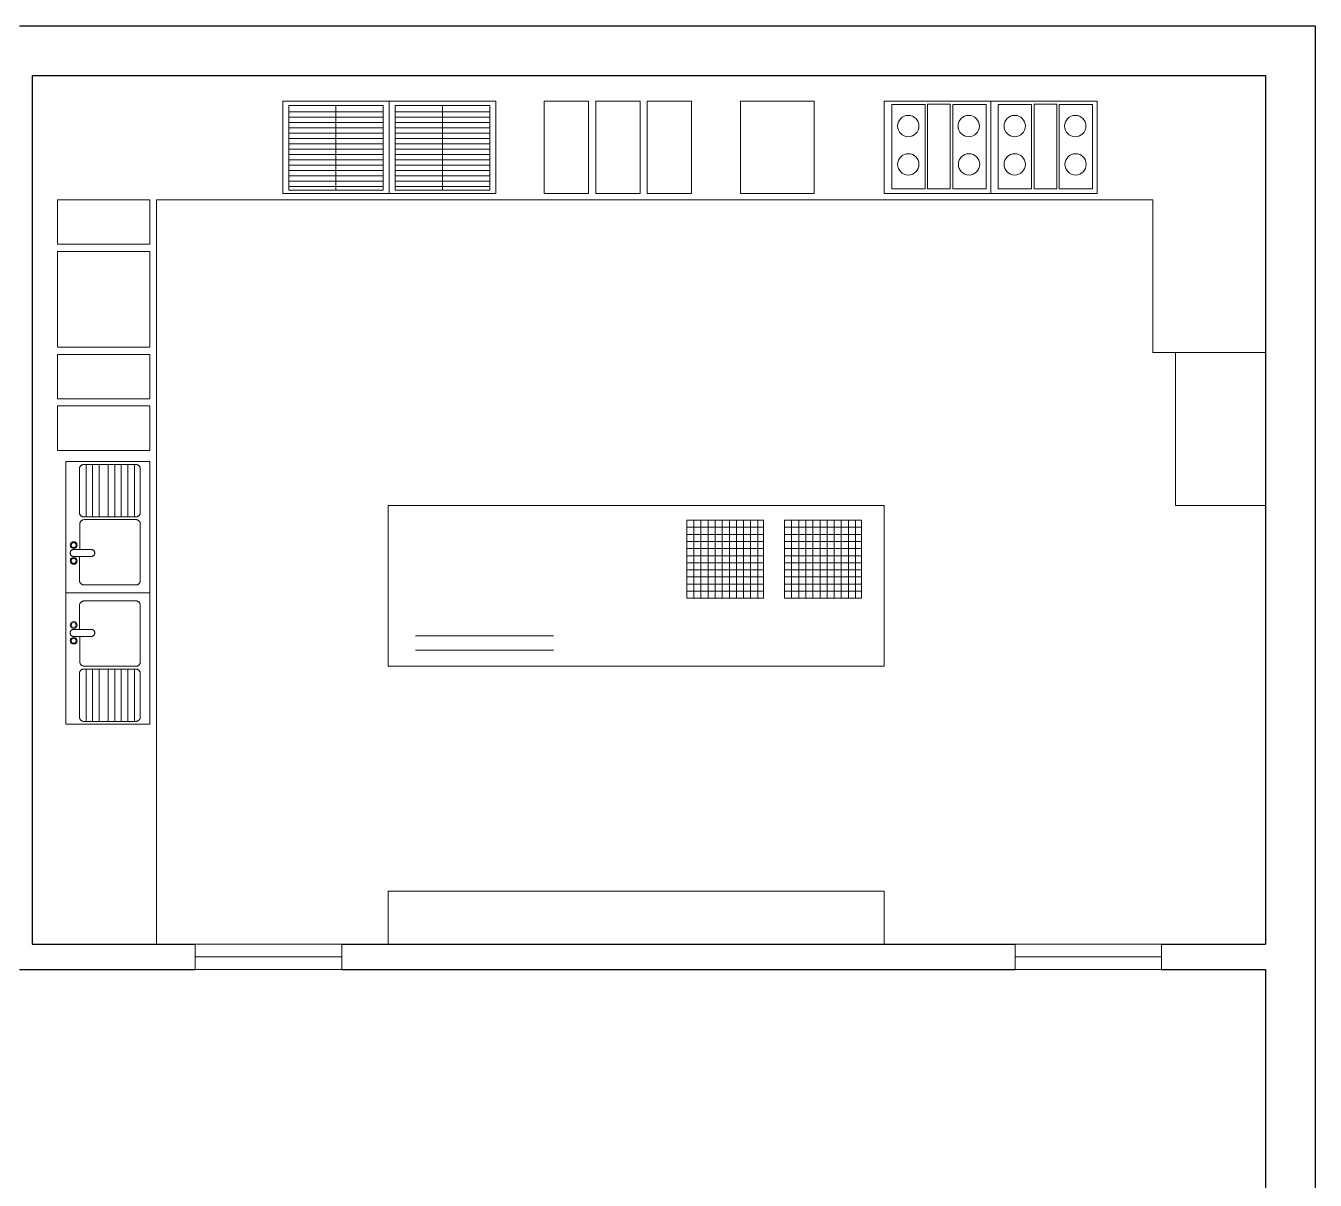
# Model space of a CAD drawing. Header units: millimetres. Extents: x 0 to 11.7, y 0 to 17.
# Drawn here: x 4.43 to 11.69, y 10.52 to 17.01 of the extents above; entities that cross this region are included whole.
import ezdxf

# ---------------------------------------------------------------- set-up
doc = ezdxf.new("R2010")
doc.units = ezdxf.units.MM
doc.layers.add('_cerramiento', color=251, linetype='Continuous', lineweight=25)
doc.layers.add('_puertas', color=44, linetype='Continuous', lineweight=5)
doc.layers.add('_mobiliario', color=7, linetype='Continuous', lineweight=5, true_color=0x9e9e9e)

msp = doc.modelspace()

# ---------------------------------------------------------------- linework, layer by layer
at = {"layer": '_cerramiento'}
for p, q in [((4.3904, 17.014), (11.6892, 17.014)), ((11.6892, 17.014), (11.6892, 11.773)), ((4.4619, 16.734), (11.4092, 16.734)), ((4.4619, 16.734), (4.4619, 11.8445)), ((11.4092, 16.734), (11.4092, 11.8445)), ((4.4619, 11.8445), (5.3811, 11.8445)), ((6.2061, 11.8445), (9.9987, 11.8445)), ((10.8237, 11.8445), (11.4092, 11.8445)), ((11.6892, 11.773), (11.6892, 0)), ((4.3904, 11.7015), (5.3811, 11.7015)), ((6.2061, 11.7015), (9.9987, 11.7015)), ((10.8237, 11.7015), (11.4092, 11.7015)), ((11.4092, 11.7015), (11.4092, 0.28))]:
    msp.add_line(p, q, dxfattribs=at)
at = {"layer": '_mobiliario'}
for p, q in [((6.1733, 16.5644), (6.1733, 16.0893)), ((6.7733, 16.5644), (6.7733, 16.0893)), ((7.3462, 16.0705), (7.3462, 16.5905)), ((7.3462, 16.5905), (7.5962, 16.5905)), ((7.5962, 16.5905), (7.5962, 16.0705)), ((7.6362, 16.0705), (7.6362, 16.5905)), ((7.6362, 16.5905), (7.8862, 16.5905)), ((7.8862, 16.5905), (7.8862, 16.0705)), ((7.9262, 16.0705), (7.9262, 16.5905)), ((7.9262, 16.5905), (8.1762, 16.5905)), ((8.1762, 16.5905), (8.1762, 16.0705)), ((8.4513, 16.0705), (8.4513, 16.5905)), ((8.4513, 16.5905), (8.8664, 16.5905)), ((8.8664, 16.5905), (8.8664, 16.0705)), ((5.9073, 16.5294), (6.4393, 16.5294)), ((5.9073, 16.4994), (6.4393, 16.4994)), ((6.5073, 16.5294), (7.0393, 16.5294)), ((6.5073, 16.4994), (7.0393, 16.4994)), ((5.9073, 16.4694), (6.4393, 16.4694)), ((5.9073, 16.4394), (6.4393, 16.4394)), ((6.5073, 16.4694), (7.0393, 16.4694)), ((6.5073, 16.4394), (7.0393, 16.4394)), ((5.9073, 16.4094), (6.4393, 16.4094)), ((5.9073, 16.3794), (6.4393, 16.3794)), ((5.9073, 16.3494), (6.4393, 16.3494)), ((6.5073, 16.4094), (7.0393, 16.4094)), ((6.5073, 16.3794), (7.0393, 16.3794)), ((6.5073, 16.3494), (7.0393, 16.3494)), ((5.9073, 16.3194), (6.4393, 16.3194)), ((5.9073, 16.3194), (6.4393, 16.3194)), ((5.9073, 16.2894), (6.4393, 16.2894)), ((5.9073, 16.2894), (6.4393, 16.2894)), ((6.5073, 16.3194), (7.0393, 16.3194)), ((6.5073, 16.3194), (7.0393, 16.3194)), ((6.5073, 16.2894), (7.0393, 16.2894)), ((6.5073, 16.2894), (7.0393, 16.2894)), ((5.9073, 16.2594), (6.4393, 16.2594)), ((5.9073, 16.2294), (6.4393, 16.2294)), ((5.9073, 16.2294), (6.4393, 16.2294)), ((5.9073, 16.1994), (6.4393, 16.1994)), ((6.5073, 16.2594), (7.0393, 16.2594)), ((6.5073, 16.2294), (7.0393, 16.2294)), ((6.5073, 16.2294), (7.0393, 16.2294)), ((6.5073, 16.1994), (7.0393, 16.1994)), ((5.9073, 16.1694), (6.4393, 16.1694)), ((5.9073, 16.1394), (6.4393, 16.1394)), ((6.5073, 16.1694), (7.0393, 16.1694)), ((6.5073, 16.1394), (7.0393, 16.1394)), ((5.9073, 16.1094), (6.4393, 16.1094)), ((6.5073, 16.1094), (7.0393, 16.1094)), ((7.5962, 16.0705), (7.3462, 16.0705)), ((7.8862, 16.0705), (7.6362, 16.0705)), ((8.1762, 16.0705), (7.9262, 16.0705)), ((8.7013, 16.0705), (8.4513, 16.0705)), ((4.6054, 16.034), (5.1254, 16.034)), ((4.6054, 15.784), (4.6054, 16.034)), ((5.1254, 16.034), (5.1254, 15.784)), ((5.1254, 15.784), (4.6054, 15.784)), ((4.6054, 15.744), (5.1254, 15.744)), ((4.6054, 15.454), (4.6054, 15.744)), ((5.1254, 15.744), (5.1254, 15.494)), ((4.6054, 15.204), (4.6054, 15.454)), ((5.1254, 15.454), (5.1254, 15.204)), ((5.1254, 15.204), (4.6054, 15.204)), ((4.6054, 15.164), (5.1254, 15.164)), ((4.6054, 14.914), (4.6054, 15.164)), ((5.1254, 15.164), (5.1254, 14.914)), ((11.4092, 15.175), (10.7748, 15.1757)), ((10.9025, 14.313), (10.9025, 15.1757)), ((5.1254, 14.914), (4.6054, 14.914)), ((4.6054, 14.874), (5.1254, 14.874)), ((4.6054, 14.624), (4.6054, 14.874)), ((5.1254, 14.874), (5.1254, 14.624)), ((5.1254, 14.624), (4.6054, 14.624)), ((4.7657, 14.5442), (4.7657, 14.2496)), ((4.8027, 14.5442), (4.8027, 14.2496)), ((4.8397, 14.5442), (4.8397, 14.2496)), ((4.8398, 14.5442), (4.8398, 14.2496)), ((4.8901, 14.5442), (4.8901, 14.2496)), ((4.8902, 14.5442), (4.8902, 14.2496)), ((4.9272, 14.5442), (4.9272, 14.2496)), ((4.9643, 14.5442), (4.9643, 14.2496)), ((5.0013, 14.5442), (5.0013, 14.2496)), ((5.0384, 14.5442), (5.0384, 14.2496)), ((8.1492, 14.191), (8.582, 14.191)), ((8.1892, 13.791), (8.1892, 14.231)), ((8.2292, 13.791), (8.2292, 14.231)), ((8.2692, 13.791), (8.2692, 14.231)), ((8.3092, 13.791), (8.3092, 14.231)), ((8.3492, 13.791), (8.3492, 14.231)), ((8.3892, 13.791), (8.3892, 14.231)), ((8.4292, 13.791), (8.4292, 14.231)), ((8.4692, 13.791), (8.4692, 14.231)), ((8.5092, 13.791), (8.5092, 14.231)), ((8.5492, 13.791), (8.5492, 14.231)), ((8.582, 14.231), (8.582, 13.791)), ((8.6998, 14.191), (9.1326, 14.191)), ((8.7398, 13.791), (8.7398, 14.231)), ((8.7798, 13.791), (8.7798, 14.231)), ((8.8198, 13.791), (8.8198, 14.231)), ((8.8598, 13.791), (8.8598, 14.231)), ((8.8998, 13.791), (8.8998, 14.231)), ((8.9398, 13.791), (8.9398, 14.231)), ((8.9798, 13.791), (8.9798, 14.231)), ((9.0198, 13.791), (9.0198, 14.231)), ((9.0598, 13.791), (9.0598, 14.231)), ((9.0998, 13.791), (9.0998, 14.231)), ((9.1326, 14.231), (9.1326, 13.791)), ((8.1492, 14.151), (8.582, 14.151)), ((8.1492, 14.111), (8.582, 14.111)), ((8.6998, 14.151), (9.1326, 14.151)), ((8.6998, 14.111), (9.1326, 14.111)), ((8.1492, 14.071), (8.582, 14.071)), ((8.1492, 14.031), (8.582, 14.031)), ((8.6998, 14.071), (9.1326, 14.071)), ((8.6998, 14.031), (9.1326, 14.031)), ((8.1492, 13.991), (8.582, 13.991)), ((8.1492, 13.951), (8.582, 13.951)), ((8.6998, 13.991), (9.1326, 13.991)), ((8.6998, 13.951), (9.1326, 13.951)), ((8.1492, 13.911), (8.582, 13.911)), ((8.6998, 13.911), (9.1326, 13.911)), ((8.1492, 13.871), (8.582, 13.871)), ((8.1492, 13.831), (8.582, 13.831)), ((8.6998, 13.871), (9.1326, 13.871)), ((8.6998, 13.831), (9.1326, 13.831)), ((8.1492, 13.791), (8.582, 13.791)), ((8.6998, 13.791), (9.1326, 13.791)), ((4.7657, 13.0981), (4.7657, 13.3927)), ((4.8027, 13.0981), (4.8027, 13.3927)), ((4.8397, 13.0981), (4.8397, 13.3927)), ((4.8398, 13.0981), (4.8398, 13.3927)), ((4.8901, 13.0981), (4.8901, 13.3927)), ((4.8902, 13.0981), (4.8902, 13.3927)), ((4.9272, 13.0981), (4.9272, 13.3927)), ((4.9643, 13.0981), (4.9643, 13.3927)), ((5.0013, 13.0981), (5.0013, 13.3927)), ((5.0384, 13.0981), (5.0384, 13.3927)), ((6.468, 13.4091), (9.2604, 13.4091)), ((5.1254, 13.082), (4.6522, 13.082))]:
    msp.add_line(p, q, dxfattribs=at)
for points in [[(6.4733, 16.5905), (6.4733, 16.0705), (5.8733, 16.0705), (5.8733, 16.5905), (6.4733, 16.5905)], [(6.4393, 16.5644), (6.4393, 16.0893), (5.9073, 16.0893), (5.9073, 16.5644), (6.4393, 16.5644)], [(7.0733, 16.5905), (7.0733, 16.0705), (6.4733, 16.0705), (6.4733, 16.5905), (7.0733, 16.5905)], [(7.0393, 16.5644), (7.0393, 16.0893), (6.5073, 16.0893), (6.5073, 16.5644), (7.0393, 16.5644)], [(9.2618, 16.0705), (9.2618, 16.5905), (9.8618, 16.5905), (9.8618, 16.0705), (9.2618, 16.0705)], [(9.3035, 16.0966), (9.3035, 16.5717), (9.4913, 16.5717), (9.4913, 16.0966), (9.3035, 16.0966)], [(9.5052, 16.0968), (9.5052, 16.5723), (9.6336, 16.5723), (9.6336, 16.0968), (9.5052, 16.0968)], [(9.6478, 16.0966), (9.6478, 16.5717), (9.8355, 16.5717), (9.8355, 16.0966), (9.6478, 16.0966)], [(9.8618, 16.0705), (9.8618, 16.5905), (10.4618, 16.5905), (10.4618, 16.0705), (9.8618, 16.0705)], [(9.9035, 16.0966), (9.9035, 16.5717), (10.0913, 16.5717), (10.0913, 16.0966), (9.9035, 16.0966)], [(10.1052, 16.0968), (10.1052, 16.5723), (10.2336, 16.5723), (10.2336, 16.0968), (10.1052, 16.0968)], [(10.2478, 16.0966), (10.2478, 16.5717), (10.4355, 16.5717), (10.4355, 16.0966), (10.2478, 16.0966)], [(4.7286, 14.2739), (4.7287, 14.2716), (4.729, 14.2694), (4.7295, 14.2672), (4.7302, 14.2651), (4.7311, 14.263), (4.7322, 14.2611), (4.7335, 14.2592), (4.7349, 14.2575), (4.7365, 14.2559), (4.7382, 14.2545), (4.7401, 14.2532), (4.7421, 14.2521), (4.7441, 14.2512), (4.7463, 14.2505), (4.7484, 14.25), (4.7507, 14.2497), (4.7529, 14.2496), (5.047, 14.2496), (5.0492, 14.2497), (5.0514, 14.25), (5.0536, 14.2505), (5.0557, 14.2512), (5.0578, 14.2521), (5.0598, 14.2532), (5.0616, 14.2545), (5.0633, 14.2559), (5.0649, 14.2575), (5.0664, 14.2592), (5.0676, 14.2611), (5.0687, 14.263), (5.0696, 14.2651), (5.0704, 14.2672), (5.0709, 14.2694), (5.0712, 14.2716), (5.0713, 14.2739), (5.0713, 14.5198), (5.0712, 14.5221), (5.0709, 14.5243), (5.0704, 14.5265), (5.0696, 14.5286), (5.0687, 14.5307), (5.0676, 14.5326), (5.0664, 14.5345), (5.0649, 14.5362), (5.0633, 14.5378), (5.0616, 14.5393), (5.0598, 14.5405), (5.0578, 14.5416), (5.0557, 14.5425), (5.0536, 14.5432), (5.0514, 14.5437), (5.0492, 14.5441), (5.047, 14.5442), (4.7529, 14.5442), (4.7507, 14.5441), (4.7484, 14.5437), (4.7463, 14.5432), (4.7441, 14.5425), (4.7421, 14.5416), (4.7401, 14.5405), (4.7382, 14.5393), (4.7365, 14.5378), (4.7349, 14.5362), (4.7335, 14.5345), (4.7322, 14.5326), (4.7311, 14.5307), (4.7302, 14.5286), (4.7295, 14.5265), (4.729, 14.5243), (4.7287, 14.5221), (4.7286, 14.5198), (4.7286, 14.2739)], [(4.696, 14.0661), (4.7945, 14.0661), (4.7964, 14.066), (4.7982, 14.0657), (4.8, 14.0653), (4.8018, 14.0647), (4.8035, 14.064), (4.8051, 14.0631), (4.8066, 14.062), (4.808, 14.0609), (4.8094, 14.0595), (4.8105, 14.0581), (4.8116, 14.0566), (4.8125, 14.055), (4.8132, 14.0533), (4.8138, 14.0515), (4.8142, 14.0497), (4.8145, 14.0479), (4.8146, 14.046), (4.8145, 14.0442), (4.8142, 14.0424), (4.8138, 14.0406), (4.8132, 14.0388), (4.8125, 14.0371), (4.8116, 14.0355), (4.8105, 14.034), (4.8094, 14.0325), (4.808, 14.0312), (4.8066, 14.03), (4.8051, 14.029), (4.8035, 14.0281), (4.8018, 14.0274), (4.8, 14.0268), (4.7982, 14.0263), (4.7964, 14.0261), (4.7945, 14.026), (4.696, 14.026), (4.6941, 14.0261), (4.6923, 14.0263), (4.6905, 14.0268), (4.6887, 14.0274), (4.687, 14.0281), (4.6854, 14.029), (4.6839, 14.03), (4.6825, 14.0312), (4.6812, 14.0325), (4.68, 14.034), (4.6789, 14.0355), (4.678, 14.0371), (4.6773, 14.0388), (4.6767, 14.0406), (4.6763, 14.0424), (4.676, 14.0442), (4.6759, 14.046), (4.676, 14.0479), (4.6763, 14.0497), (4.6767, 14.0515), (4.6773, 14.0533), (4.678, 14.055), (4.6789, 14.0566), (4.68, 14.0581), (4.6812, 14.0595), (4.6825, 14.0609), (4.6839, 14.062), (4.6854, 14.0631), (4.687, 14.064), (4.6887, 14.0647), (4.6905, 14.0653), (4.6923, 14.0657), (4.6941, 14.066), (4.696, 14.0661)], [(4.696, 13.5762), (4.7945, 13.5762), (4.7964, 13.5763), (4.7982, 13.5765), (4.8, 13.5769), (4.8018, 13.5775), (4.8035, 13.5783), (4.8051, 13.5792), (4.8066, 13.5802), (4.808, 13.5814), (4.8094, 13.5827), (4.8105, 13.5841), (4.8116, 13.5857), (4.8125, 13.5873), (4.8132, 13.589), (4.8138, 13.5907), (4.8142, 13.5925), (4.8145, 13.5944), (4.8146, 13.5962), (4.8145, 13.5981), (4.8142, 13.5999), (4.8138, 13.6017), (4.8132, 13.6035), (4.8125, 13.6052), (4.8116, 13.6068), (4.8105, 13.6083), (4.8094, 13.6097), (4.808, 13.611), (4.8066, 13.6122), (4.8051, 13.6133), (4.8035, 13.6142), (4.8018, 13.6149), (4.8, 13.6155), (4.7982, 13.6159), (4.7964, 13.6162), (4.7945, 13.6163), (4.696, 13.6163), (4.6941, 13.6162), (4.6923, 13.6159), (4.6905, 13.6155), (4.6887, 13.6149), (4.687, 13.6142), (4.6854, 13.6133), (4.6839, 13.6122), (4.6825, 13.611), (4.6812, 13.6097), (4.68, 13.6083), (4.6789, 13.6068), (4.678, 13.6052), (4.6773, 13.6035), (4.6767, 13.6017), (4.6763, 13.5999), (4.676, 13.5981), (4.6759, 13.5962), (4.676, 13.5944), (4.6763, 13.5925), (4.6767, 13.5907), (4.6773, 13.589), (4.678, 13.5873), (4.6789, 13.5857), (4.68, 13.5841), (4.6812, 13.5827), (4.6825, 13.5814), (4.6839, 13.5802), (4.6854, 13.5792), (4.687, 13.5783), (4.6887, 13.5775), (4.6905, 13.5769), (4.6923, 13.5765), (4.6941, 13.5763), (4.696, 13.5762)], [(4.7286, 13.3684), (4.7287, 13.3706), (4.729, 13.3729), (4.7295, 13.375), (4.7302, 13.3772), (4.7311, 13.3792), (4.7322, 13.3812), (4.7335, 13.3831), (4.7349, 13.3848), (4.7365, 13.3864), (4.7382, 13.3878), (4.7401, 13.3891), (4.7421, 13.3902), (4.7441, 13.3911), (4.7463, 13.3918), (4.7484, 13.3923), (4.7507, 13.3926), (4.7529, 13.3927), (5.047, 13.3927), (5.0492, 13.3926), (5.0514, 13.3923), (5.0536, 13.3918), (5.0557, 13.3911), (5.0578, 13.3902), (5.0598, 13.3891), (5.0616, 13.3878), (5.0633, 13.3864), (5.0649, 13.3848), (5.0664, 13.3831), (5.0676, 13.3812), (5.0687, 13.3792), (5.0696, 13.3772), (5.0704, 13.375), (5.0709, 13.3729), (5.0712, 13.3706), (5.0713, 13.3684), (5.0713, 13.1224), (5.0712, 13.1202), (5.0709, 13.118), (5.0704, 13.1158), (5.0696, 13.1136), (5.0687, 13.1116), (5.0676, 13.1096), (5.0664, 13.1078), (5.0649, 13.106), (5.0633, 13.1045), (5.0616, 13.103), (5.0598, 13.1018), (5.0578, 13.1007), (5.0557, 13.0998), (5.0536, 13.099), (5.0514, 13.0985), (5.0492, 13.0982), (5.047, 13.0981), (4.7529, 13.0981), (4.7507, 13.0982), (4.7484, 13.0985), (4.7463, 13.099), (4.7441, 13.0998), (4.7421, 13.1007), (4.7401, 13.1018), (4.7382, 13.103), (4.7365, 13.1045), (4.7349, 13.106), (4.7335, 13.1078), (4.7322, 13.1096), (4.7311, 13.1116), (4.7302, 13.1136), (4.7295, 13.1158), (4.729, 13.118), (4.7287, 13.1202), (4.7286, 13.1224), (4.7286, 13.3684)]]:
    msp.add_lwpolyline(points, close=True, dxfattribs=at)
for points in [[(7.5962, 16.0705), (7.3462, 16.0705)], [(7.8862, 16.0705), (7.6362, 16.0705)], [(8.1762, 16.0705), (7.9262, 16.0705)], [(8.8664, 16.0705), (8.4513, 16.0705)], [(5.1254, 16.034), (5.1254, 15.784)], [(5.1619, 11.8445), (5.1619, 16.034), (10.7748, 16.034), (10.7748, 15.1735)], [(5.1619, 16.034), (5.1619, 11.8445)], [(5.1254, 15.744), (5.1254, 15.454)], [(5.1254, 15.454), (5.1254, 15.204)], [(5.1254, 15.164), (5.1254, 14.914)], [(5.1254, 14.874), (5.1254, 14.624)], [(4.6522, 14.5603), (4.6522, 13.8211), (5.1254, 13.8211)], [(5.1254, 13.082), (5.1254, 14.5603), (4.6522, 14.5603)], [(6.468, 13.4091), (6.468, 14.313)], [(9.2604, 14.313), (6.468, 14.313)], [(9.2604, 13.4091), (9.2604, 14.313)], [(10.9025, 14.313), (11.4092, 14.313)], [(4.7286, 14.026), (4.7286, 13.8929), (4.7287, 13.8904), (4.729, 13.8879), (4.7296, 13.8855), (4.7304, 13.8832), (4.7314, 13.8809), (4.7326, 13.8787), (4.734, 13.8767), (4.7356, 13.8748), (4.7374, 13.873), (4.7393, 13.8714), (4.7413, 13.87), (4.7435, 13.8688), (4.7458, 13.8678), (4.7481, 13.867), (4.7505, 13.8664), (4.753, 13.8661), (4.7555, 13.866), (5.047, 13.866), (5.0492, 13.8661), (5.0514, 13.8664), (5.0536, 13.8669), (5.0557, 13.8676), (5.0578, 13.8685), (5.0598, 13.8696), (5.0616, 13.8709), (5.0633, 13.8723), (5.0649, 13.8739), (5.0664, 13.8756), (5.0676, 13.8775), (5.0687, 13.8795), (5.0696, 13.8815), (5.0704, 13.8836), (5.0709, 13.8858), (5.0712, 13.8881), (5.0713, 13.8903), (5.0713, 14.2097), (5.0712, 14.2119), (5.0709, 14.2141), (5.0704, 14.2163), (5.0696, 14.2185), (5.0687, 14.2205), (5.0676, 14.2225), (5.0664, 14.2243), (5.0649, 14.2261), (5.0633, 14.2277), (5.0616, 14.2291), (5.0598, 14.2304), (5.0578, 14.2315), (5.0557, 14.2324), (5.0536, 14.2331), (5.0514, 14.2336), (5.0492, 14.2339), (5.047, 14.234), (4.7568, 14.234), (4.7544, 14.2339), (4.7519, 14.2335), (4.7495, 14.233), (4.7471, 14.2322), (4.7449, 14.2312), (4.7427, 14.23), (4.7406, 14.2286), (4.7387, 14.227), (4.737, 14.2252), (4.7354, 14.2233), (4.734, 14.2213), (4.7328, 14.2191), (4.7318, 14.2168), (4.731, 14.2145), (4.7304, 14.212), (4.7301, 14.2096), (4.7299, 14.2071), (4.7299, 14.0661)], [(8.1492, 13.791), (8.1492, 14.231), (8.582, 14.231)], [(8.6998, 13.791), (8.6998, 14.231), (9.1326, 14.231)], [(4.6522, 13.082), (4.6522, 13.8211), (5.1254, 13.8211)], [(4.7286, 13.6163), (4.7286, 13.7494), (4.7287, 13.7519), (4.729, 13.7543), (4.7296, 13.7568), (4.7304, 13.7591), (4.7314, 13.7614), (4.7326, 13.7636), (4.734, 13.7656), (4.7356, 13.7675), (4.7374, 13.7693), (4.7393, 13.7709), (4.7413, 13.7723), (4.7435, 13.7735), (4.7458, 13.7745), (4.7481, 13.7753), (4.7505, 13.7758), (4.753, 13.7762), (4.7555, 13.7763), (5.047, 13.7763), (5.0492, 13.7762), (5.0514, 13.7759), (5.0536, 13.7754), (5.0557, 13.7747), (5.0578, 13.7737), (5.0598, 13.7726), (5.0616, 13.7714), (5.0633, 13.7699), (5.0649, 13.7684), (5.0664, 13.7666), (5.0676, 13.7648), (5.0687, 13.7628), (5.0696, 13.7608), (5.0704, 13.7586), (5.0709, 13.7564), (5.0712, 13.7542), (5.0713, 13.752), (5.0713, 13.4326), (5.0712, 13.4304), (5.0709, 13.4281), (5.0704, 13.4259), (5.0696, 13.4238), (5.0687, 13.4218), (5.0676, 13.4198), (5.0664, 13.4179), (5.0649, 13.4162), (5.0633, 13.4146), (5.0616, 13.4132), (5.0598, 13.4119), (5.0578, 13.4108), (5.0557, 13.4099), (5.0536, 13.4092), (5.0514, 13.4087), (5.0492, 13.4084), (5.047, 13.4083), (4.7568, 13.4083), (4.7544, 13.4084), (4.7519, 13.4087), (4.7495, 13.4093), (4.7471, 13.4101), (4.7449, 13.4111), (4.7427, 13.4123), (4.7406, 13.4137), (4.7387, 13.4153), (4.737, 13.417), (4.7354, 13.419), (4.734, 13.421), (4.7328, 13.4232), (4.7318, 13.4255), (4.731, 13.4278), (4.7304, 13.4302), (4.7301, 13.4327), (4.7299, 13.4352), (4.7299, 13.5762)], [(6.6215, 13.5798), (7.3988, 13.5798)], [(6.6215, 13.4993), (7.3988, 13.4993)], [(6.468, 11.8445), (6.468, 12.1424), (9.2604, 12.1424), (9.2604, 11.8445)], [(5.3811, 11.8445), (6.2061, 11.8445)], [(9.9987, 11.8445), (10.8237, 11.8445)], [(6.2061, 11.7015), (5.3811, 11.7015)], [(10.8237, 11.7015), (9.9987, 11.7015)]]:
    msp.add_lwpolyline(points, dxfattribs=at)
for centre, radius in [((9.3968, 16.4495), 0.06), ((9.7377, 16.4495), 0.06), ((9.9968, 16.4495), 0.06), ((10.3377, 16.4495), 0.06), ((9.3968, 16.2339), 0.06), ((9.7392, 16.2339), 0.06), ((9.9968, 16.2339), 0.06), ((10.3392, 16.2339), 0.06), ((4.696, 14.0905), 0.0191), ((4.696, 14.0905), 0.0139), ((4.696, 14.0016), 0.0191), ((4.696, 14.0016), 0.0139), ((4.696, 13.6407), 0.0191), ((4.696, 13.6407), 0.0139), ((4.696, 13.5518), 0.0191), ((4.696, 13.5518), 0.0139)]:
    msp.add_circle(centre, radius, dxfattribs=at)
at = {"layer": '_puertas'}
for p, q in [((5.3811, 11.8445), (5.3811, 11.7015)), ((6.2061, 11.8445), (6.2061, 11.7015)), ((9.9987, 11.8445), (9.9987, 11.7015)), ((10.8237, 11.8445), (10.8237, 11.7015))]:
    msp.add_line(p, q, dxfattribs=at)
for points in [[(5.3811, 11.773), (6.2061, 11.773)], [(9.9987, 11.773), (10.8237, 11.773)]]:
    msp.add_lwpolyline(points, dxfattribs=at)

doc.saveas('drawing.dxf')
